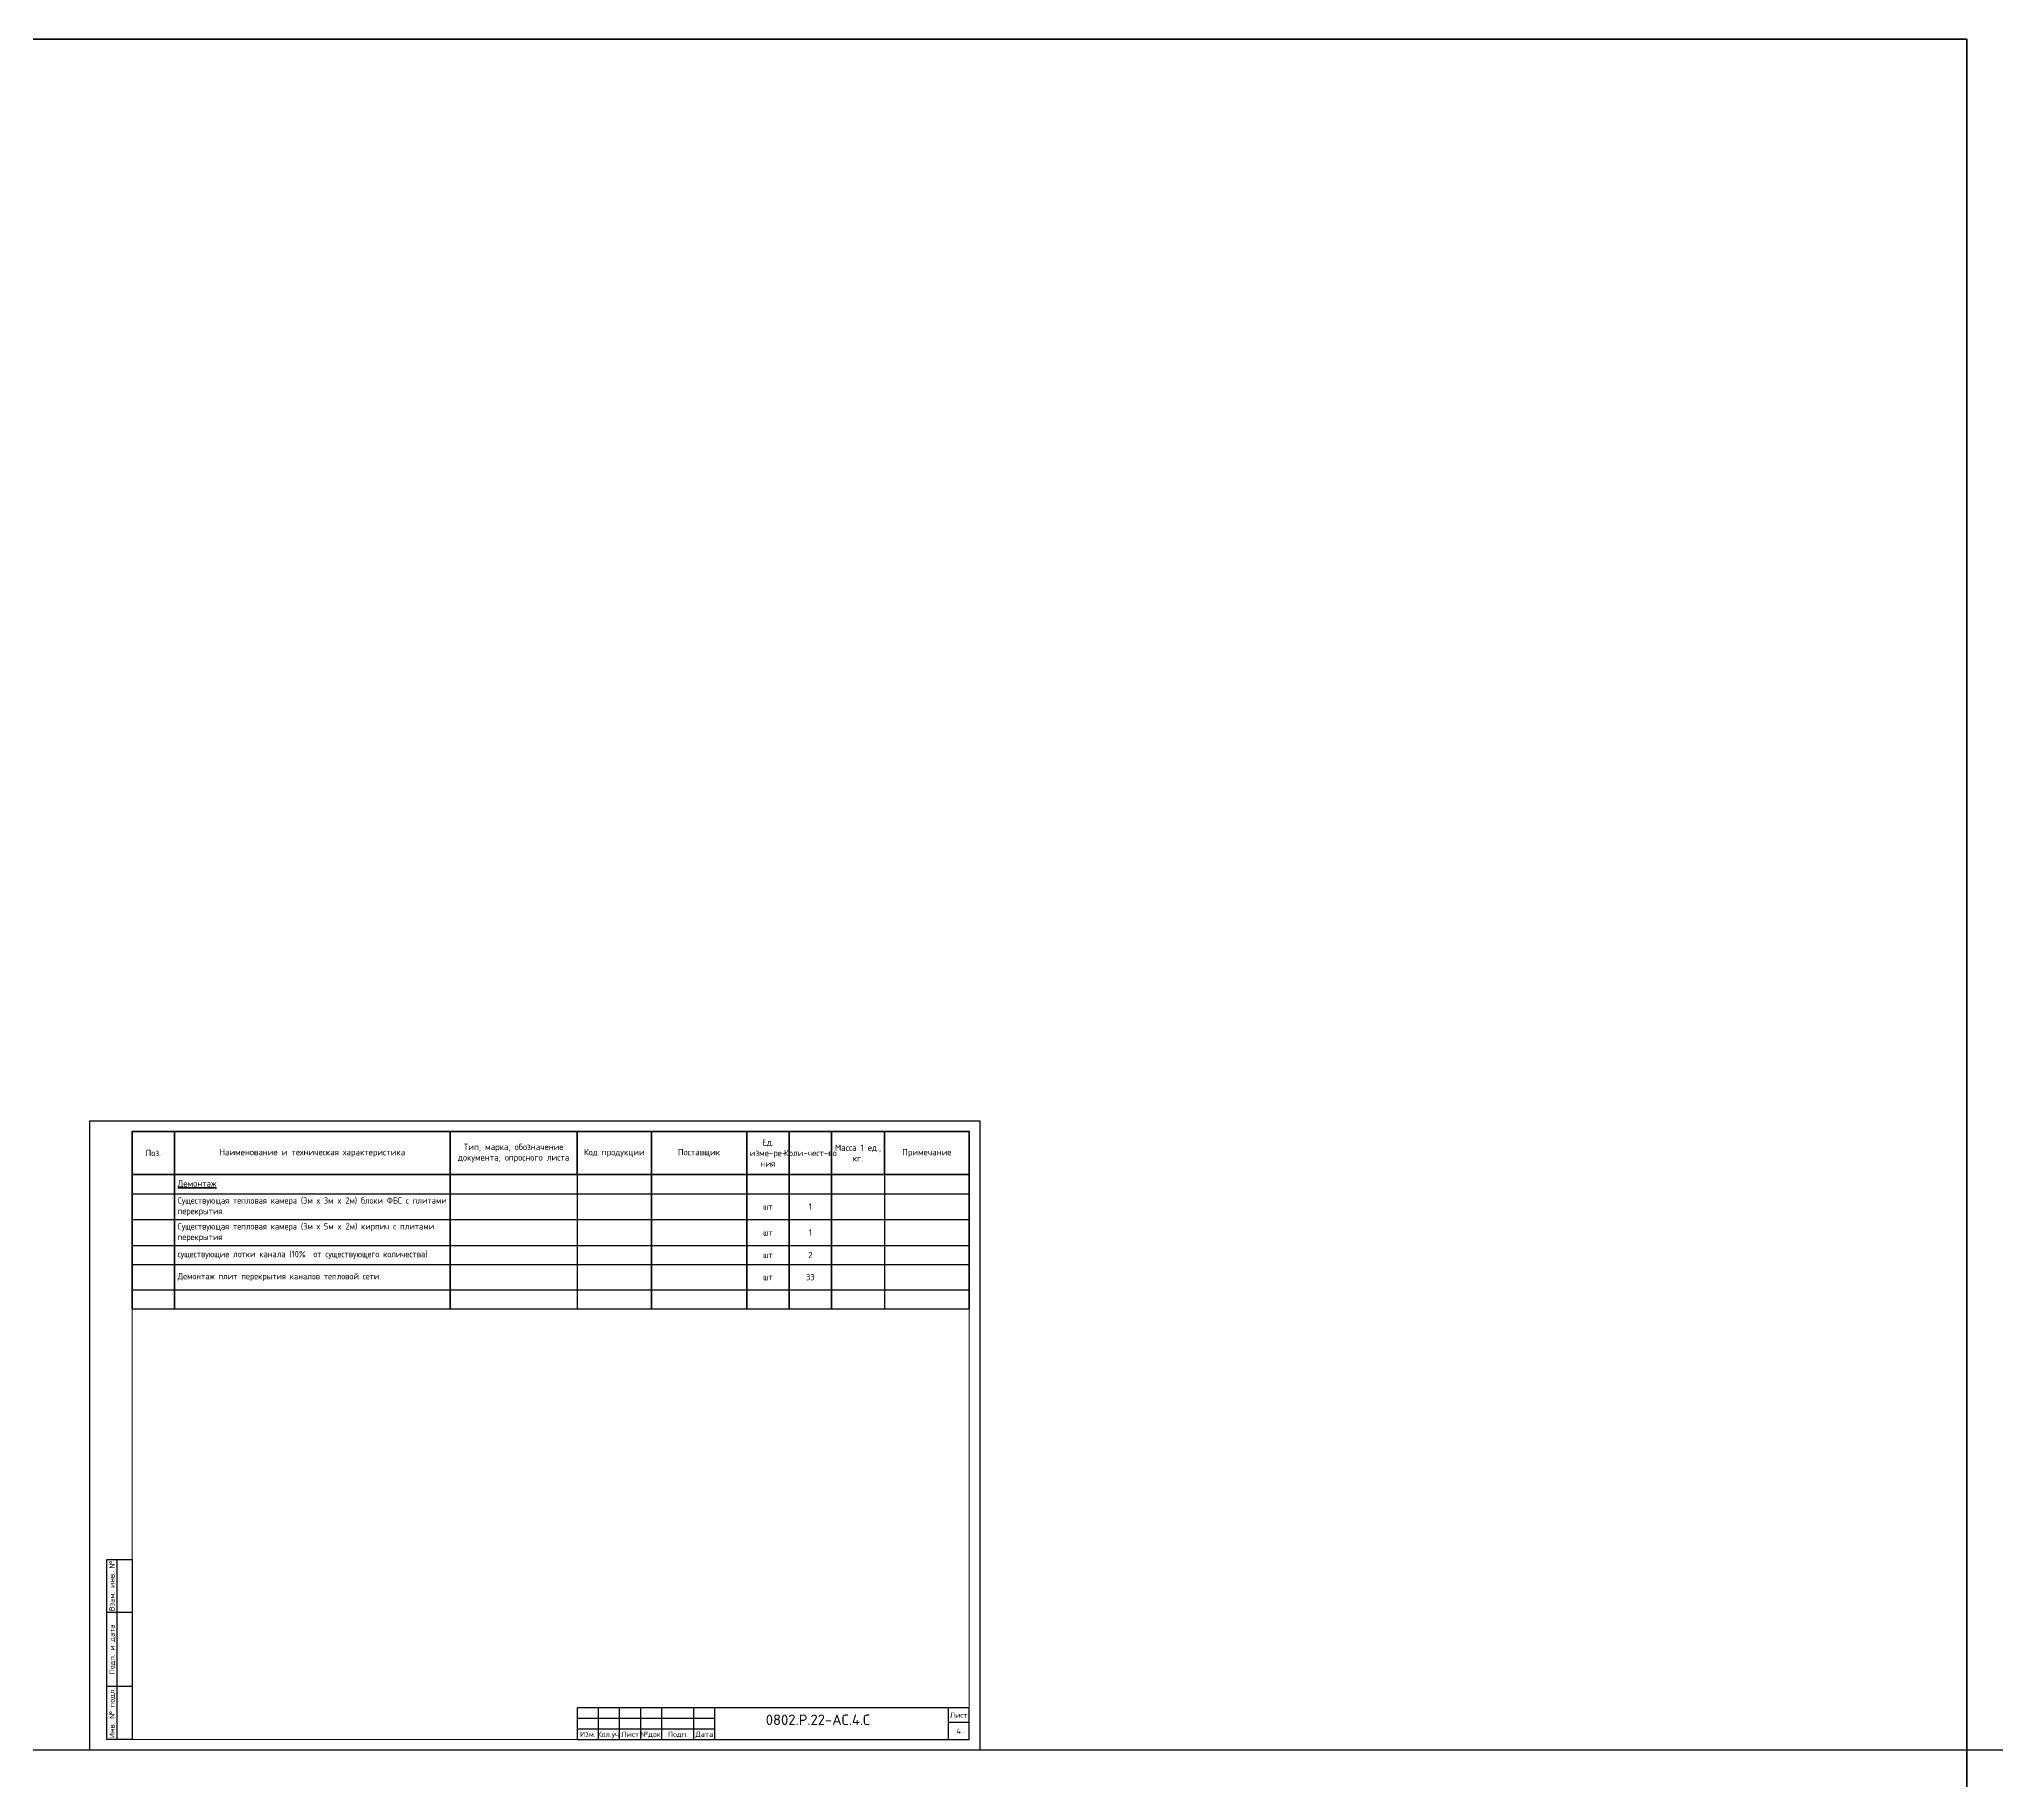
# Model space of a CAD drawing. Header units: millimetres. Extents: x 1601 to 15402, y -324 to 12625.
# Drawn here: x 13993 to 14917, y 304 to 1126 of the extents above; entities that cross this region are included whole.
import ezdxf
from ezdxf.enums import TextEntityAlignment as Align

# ---------------------------------------------------------------- set-up
doc = ezdxf.new("R2010")
doc.units = ezdxf.units.MM
doc.layers.add('таблица', color=250, linetype='Continuous', lineweight=35)
doc.styles.add('-ISOCPEUR-', font='isocpeur.TTF')
doc.styles.add('GOST-2.304_Type-B', font='GOST Common.ttf')
doc.styles.get("Standard").update_dxf_attribs({"font": 'GOST Common.ttf'})

# ---------------------------------------------------------------- blocks, each defined once
blk = doc.blocks.new('*T885')
at = {"layer": 'таблица', "color": 7, "lineweight": 50, "transparency": 16777216}
for p, q in [((0, 0), (395, 0)), ((0, 0), (0, -20.43)), ((20, 0), (20, -20.43)), ((150, 0), (150, -20.43)), ((210, 0), (210, -20.43)), ((245, 0), (245, -20.43)), ((290, 0), (290, -20.43)), ((310, 0), (310, -20.43)), ((330, 0), (330, -20.43)), ((355, 0), (355, -20.43)), ((395, 0), (395, -20.43))]:
    blk.add_line(p, q, dxfattribs=at)
at = {"layer": 'таблица', "color": 0, "lineweight": 50, "transparency": 16777216}
for p, q in [((0, -20.43), (150, -20.43)), ((0, -20.43), (0, -83.73)), ((20, -20.43), (20, -83.73)), ((210, -20.43), (395, -20.43)), ((245, -20.43), (245, -83.73)), ((395, -20.43), (395, -83.73))]:
    blk.add_line(p, q, dxfattribs=at)
at = {"layer": 'таблица', "color": 0, "linetype": 'ByBlock', "lineweight": 50, "transparency": 16777216}
for p, q in [((150, -20.43), (210, -20.43)), ((150, -20.43), (150, -83.73)), ((290, -20.43), (290, -83.73)), ((310, -20.43), (310, -83.73)), ((330, -20.43), (330, -83.73))]:
    blk.add_line(p, q, dxfattribs=at)
at = {"layer": 'таблица', "color": 0, "linetype": 'ByBlock', "lineweight": -2, "transparency": 16777216}
for p, q in [((210, -20.43), (210, -83.73)), ((355, -20.43), (355, -83.73))]:
    blk.add_line(p, q, dxfattribs=at)
at = {"layer": 'таблица', "color": 0, "lineweight": 25, "transparency": 16777216}
for p, q in [((0, -29.43), (20, -29.43)), ((210, -29.43), (245, -29.43)), ((355, -29.43), (395, -29.43)), ((0, -41.63), (20, -41.63)), ((210, -41.63), (245, -41.63)), ((355, -41.63), (395, -41.63)), ((0, -53.83), (20, -53.83)), ((210, -53.83), (245, -53.83)), ((355, -53.83), (395, -53.83)), ((0, -62.83), (20, -62.83)), ((210, -62.83), (245, -62.83)), ((355, -62.83), (395, -62.83)), ((0, -74.73), (20, -74.73)), ((210, -74.73), (245, -74.73)), ((355, -74.73), (395, -74.73)), ((0, -83.73), (20, -83.73)), ((210, -83.73), (245, -83.73)), ((355, -83.73), (395, -83.73))]:
    blk.add_line(p, q, dxfattribs=at)
at = {"layer": 'таблица', "color": 0, "linetype": 'ByBlock', "lineweight": 25, "transparency": 16777216}
for p, q in [((20, -29.43), (210, -29.43)), ((245, -29.43), (355, -29.43)), ((20, -41.63), (210, -41.63)), ((245, -41.63), (355, -41.63)), ((20, -53.83), (210, -53.83)), ((245, -53.83), (355, -53.83)), ((20, -62.83), (210, -62.83)), ((245, -62.83), (355, -62.83)), ((20, -74.73), (210, -74.73)), ((245, -74.73), (355, -74.73)), ((20, -83.73), (210, -83.73)), ((245, -83.73), (355, -83.73))]:
    blk.add_line(p, q, dxfattribs=at)
at = {"layer": 'таблица', "color": 7, "transparency": 16777216, "char_height": 3, "attachment_point": 5, "style": '-ISOCPEUR-'}
for s, insert, width in [('Поз.', (10, -10.22), 17), ('Наименование и техническая характеристика', (85, -10.22), 127), ('Тип, марка, обозначение документа, опросного листа', (180, -10.22), 57), ('Код продукции', (227.5, -10.22), 32), ('Поставщик', (267.5, -10.22), 42), ('Ед. изме-ре- ния', (300, -10.22), 17), ('Коли-чест-во', (320, -10.22), 17), ('Масса 1 ед., кг.', (342.5, -10.22), 22), ('Примечание', (375, -10.22), 37)]:
    blk.add_mtext(s, dxfattribs=dict(at, insert=insert, width=width))
at = {"layer": 'таблица', "color": 0, "transparency": 16777216, "char_height": 3}
for s, insert, width, attachment_point, style in [('{\\LДемонтаж}', (21.5, -24.93), 127, 4, '-ISOCPEUR-'), ('Существующая тепловая камера (3м х 3м x 2м) блоки ФБС с плитами перекрытия', (21.5, -35.53), 127, 4, 'GOST-2.304_Type-B'), ('шт', (300, -35.53), 17, 5, 'GOST-2.304_Type-B'), ('1', (320, -35.53), 17, 5, 'GOST-2.304_Type-B'), ('Существующая тепловая камера (3м х 5м x 2м) кирпич с плитами перекрытия', (21.5, -47.73), 127, 4, 'GOST-2.304_Type-B'), ('шт', (300, -47.73), 17, 5, 'GOST-2.304_Type-B'), ('1', (320, -47.73), 17, 5, 'GOST-2.304_Type-B'), ('существующие лотки канала (10%  от существующего количества)', (21.5, -58.33), 127, 4, 'GOST-2.304_Type-B'), ('шт', (300, -58.33), 17, 5, 'GOST-2.304_Type-B'), ('2', (320, -58.33), 17, 5, 'GOST-2.304_Type-B'), ('Демонтаж плит перекрытия каналов тепловой сети.', (21.5, -68.78), 127, 4, 'GOST-2.304_Type-B'), ('шт', (300, -68.78), 17, 5, 'GOST-2.304_Type-B'), ('33', (320, -68.78), 17, 5, 'GOST-2.304_Type-B')]:
    blk.add_mtext(s, dxfattribs=dict(at, insert=insert, width=width, attachment_point=attachment_point, style=style))

msp = doc.modelspace()

# ---------------------------------------------------------------- linework, layer by layer
for p, q in [((14030.1699, 323.2356), (14030.1699, 408.2356)), ((14037.1699, 383.2356), (14025.1699, 383.2356)), ((14037.1699, 348.2356), (14025.1699, 348.2356)), ((14312.1699, 333.2356), (14247.1699, 333.2356)), ((14257.1699, 323.2356), (14257.1699, 338.2356)), ((14267.1699, 323.2356), (14267.1699, 338.2356)), ((14277.1699, 323.2356), (14277.1699, 338.2356)), ((14287.1699, 323.2356), (14287.1699, 338.2356)), ((14302.1699, 323.2356), (14302.1699, 338.2356)), ((14312.1699, 323.2356), (14312.1699, 338.2356)), ((14422.1699, 338.2356), (14422.1699, 323.2356)), ((14247.1699, 328.2356), (14312.1699, 328.2356)), ((14432.1699, 331.2356), (14422.1699, 331.2356)), ((15402.2532, 318.2356), (5591.2496, 318.2356))]:
    msp.add_line(p, q)
at = {"color": 3, "lineweight": 100}
msp.add_lwpolyline([(6608.3602, 1125.621), (14902.9193, 1125.621), (14902.9193, -323.7725), (6608.3602, -323.7725)], close=True, dxfattribs=at)
for points in [[(14017.1699, 615.2356), (14437.1699, 615.2356), (14437.1699, 318.2356), (14017.1699, 318.2356)], [(14037.1699, 323.2356), (14025.1699, 323.2356), (14025.1699, 408.2356), (14037.1699, 408.2356)], [(14247.1699, 323.2356), (14432.1699, 323.2356), (14432.1699, 338.2356), (14247.1699, 338.2356)]]:
    msp.add_lwpolyline(points, close=True)
at = {"const_width": 0.5}
msp.add_lwpolyline([(14037.1699, 610.2356), (14432.1699, 610.2356), (14432.1699, 323.2356), (14037.1699, 323.2356)], close=True, dxfattribs=at)

# ---------------------------------------------------------------- block references
msp.add_blockref('*T885', (14037.1699, 610.2356))

# ---------------------------------------------------------------- texts
at = {"style": '-ISOCPEUR-'}
for s, p in [('Взам. инв. №', (14027.6699, 395.7356)), ('Подп. и дата', (14027.6699, 365.7356)), ('Инв. № подл.', (14027.6699, 335.7356))]:
    msp.add_text(s, height=2.5, rotation=90, dxfattribs=at).set_placement(p, align=Align.MIDDLE_CENTER)
for s, p in [('Лист', (14427.1699, 334.7356)), ('Изм.', (14252.1699, 325.7356)), ('Кол.уч.', (14262.1699, 325.7356)), ('Лист', (14272.1699, 325.7356)), ('№док.', (14282.1699, 325.7356)), ('Подп.', (14294.6699, 325.7356)), ('Дата', (14307.1699, 325.7356))]:
    msp.add_text(s, height=2.5, dxfattribs=at).set_placement(p, align=Align.MIDDLE_CENTER)
at = {"insert": (14336.3675, 335.0437), "char_height": 5, "width": 38.557853, "attachment_point": 1}
msp.add_mtext('\\pi-10.22107,l10;{\\fISOCPEUR|b0|i0|c204|p34;\\C7;0802.Р.22-АС.4.С}', dxfattribs=at)
at = {"style": '-ISOCPEUR-'}
msp.add_attdef('4', text='*', height=2.5, dxfattribs=at).set_placement((14427.1699, 327.2356), align=Align.MIDDLE_CENTER)

doc.saveas('drawing.dxf')
